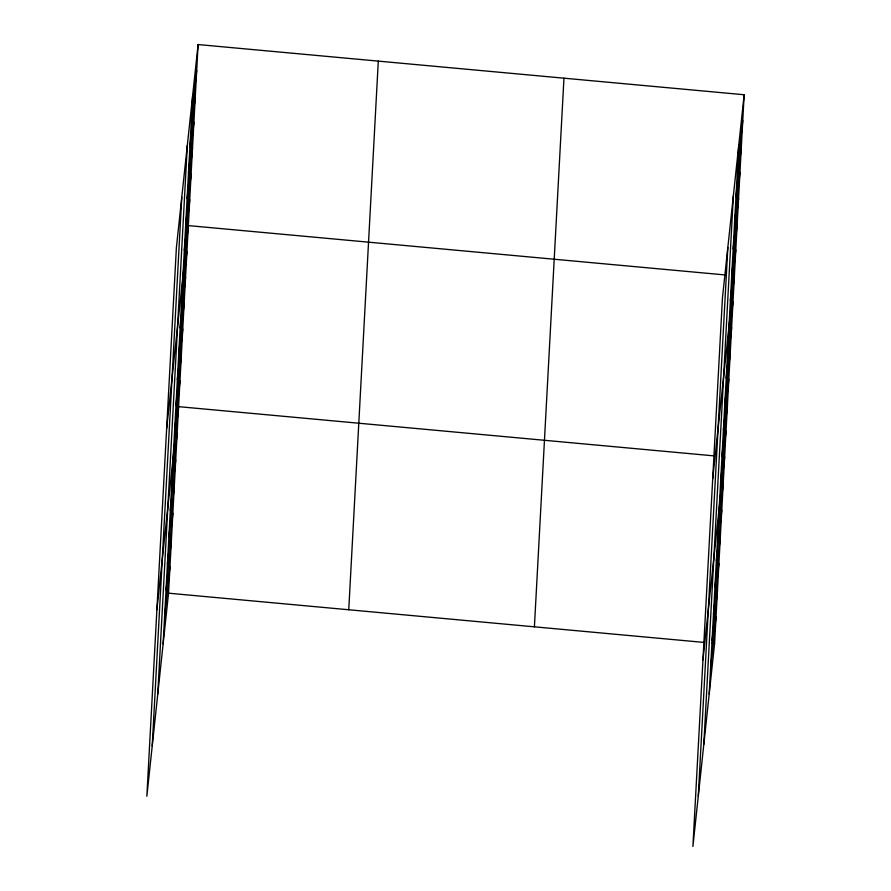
<?xml version="1.0" encoding="UTF-8"?>
<svg xmlns="http://www.w3.org/2000/svg" width="891" height="891" viewBox="0 0 891 891"><rect width="100%" height="100%" fill="white"/><g stroke="black" fill="none" stroke-linecap="round" stroke-linejoin="round"><path stroke-width="1.34" d="M152.216 745.956L181.764 197.312M157.763 694.145L187.31 145.5M163.131 643.848L192.679 95.203M198.092 44.55L176.396 247.609L146.848 796.253L168.544 593.194L198.092 44.55L744.152 94.747L714.604 643.391L692.908 846.45L722.456 297.806L744.152 94.747M348.749 609.756L378.296 61.111M534.411 626.818L563.958 78.185M698.277 796.153L727.824 247.509M703.823 744.33L733.371 195.697M709.191 694.044L738.739 145.4M191.287 121.065L196.699 70.411M189.894 146.926L195.307 96.284M188.502 172.798L193.915 122.145M187.11 198.66L192.523 148.006M185.718 224.521L191.131 173.868M184.326 250.393L189.738 199.74M166.639 428.66L188.346 225.601L726.21 275.041M181.541 302.116L186.954 251.462M180.149 327.988L185.562 277.335M178.746 353.85L184.159 303.196M177.354 379.711L182.766 329.057M175.961 405.572L181.374 354.93M174.569 431.444L179.982 380.791M156.894 609.711L178.59 406.652L713.736 455.847M171.74 483.958L177.153 433.304M170.304 510.599L175.716 459.956M168.878 537.251L174.291 486.597M167.441 563.903L172.854 513.249M166.004 590.544L171.417 539.901M164.568 617.196L169.981 566.542M737.347 171.261L742.76 120.608M735.955 197.123L741.368 146.469M734.563 222.995L739.976 172.342M733.17 248.856L738.583 198.203M731.778 274.718L737.191 224.064M730.386 300.579L735.799 249.937M712.7 478.857L734.407 275.798L731.678 275.542M727.602 352.313L733.015 301.659M726.21 378.174L731.622 327.532M724.817 404.046L730.23 353.393M723.425 429.908L728.838 379.254M722.022 455.769L727.435 405.115M720.63 481.641L726.042 430.988M702.954 659.908L724.65 456.849L721.922 456.593M717.801 534.154L723.214 483.501M716.375 560.795L721.788 510.142M714.938 587.447L720.351 536.794M713.502 614.099L718.914 563.446M712.065 640.74L717.478 590.087M710.628 667.392L716.041 616.739M168.544 593.194L703.69 642.389M711.876 643.135L714.604 643.391"/></g></svg>
